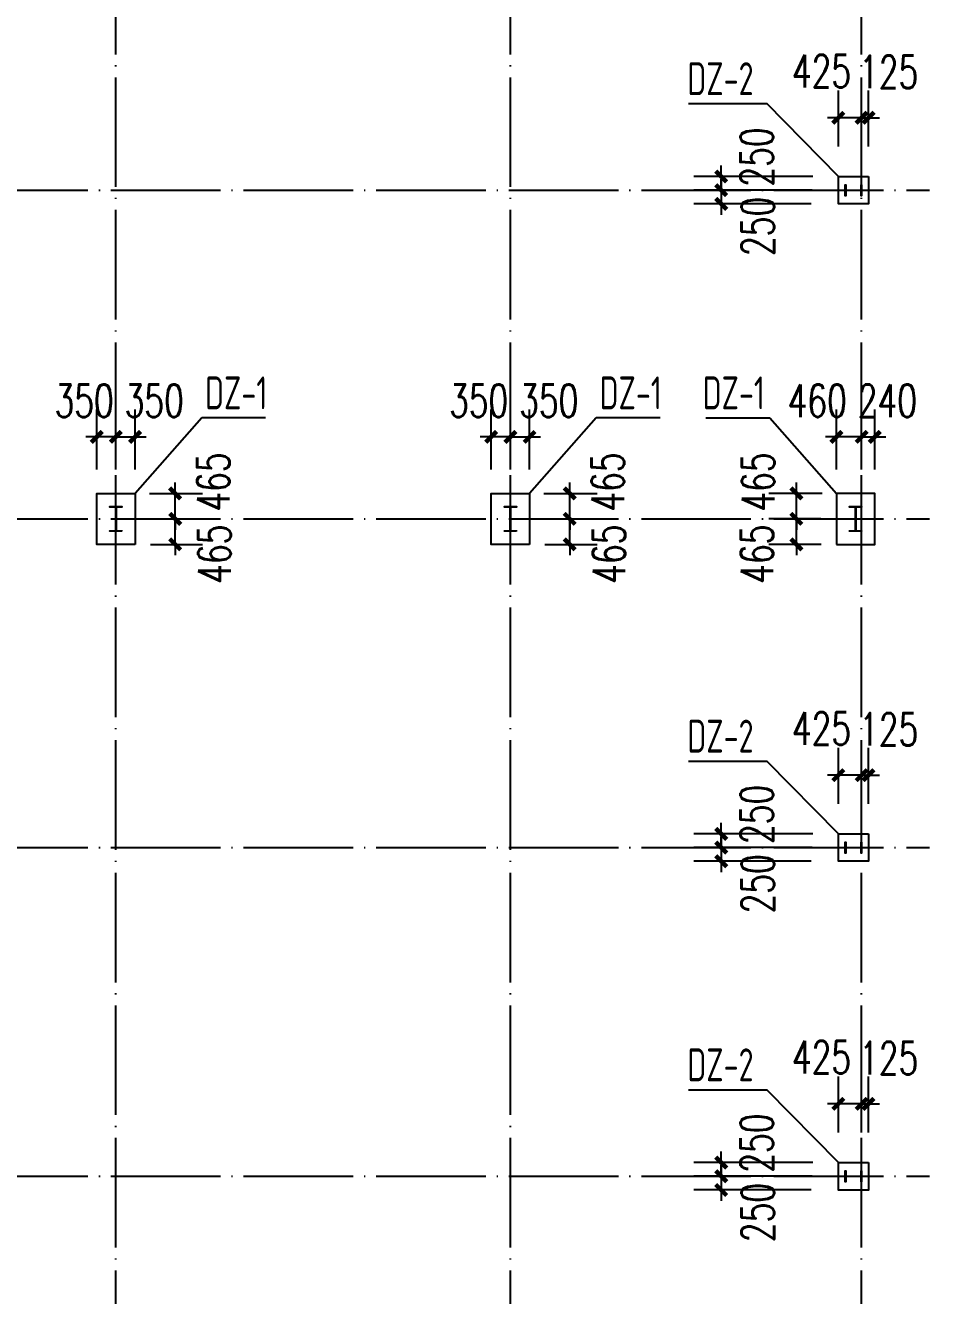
# Model space of a CAD drawing. Extents: x -33967 to 1773478, y -1022458 to -784650.
# Drawn here: x 444654 to 461155, y -982794 to -959608 of the extents above; entities that cross this region are included whole.
import ezdxf

# ---------------------------------------------------------------- set-up
doc = ezdxf.new("R2010")
doc.units = 0
doc.header["$LTSCALE"] = 1000
doc.header["$MEASUREMENT"] = 0
doc.linetypes.add('DOTE', pattern=[2.42, 2, -0.2, 0.02, -0.2])
for name, color, linetype in [('AXIS', 3, 'Continuous'), ('DIM_LEAD', 3, 'Continuous'), ('DOTE', 1, 'DOTE'), ('GZ', 50, 'Continuous'), ('NUM', 7, 'Continuous'), ('承台', 2, 'Continuous')]:
    doc.layers.add(name, color=color, linetype=linetype)
doc.styles.add('_TCH_DIM_T3', font='SIMPLEX', dxfattribs={"width": 0.705882, "bigfont": 'GBCBIG'})
doc.styles.add('TSSD_Norm', font='tssdeng.shx', dxfattribs={"bigfont": 'hztxt.shx'})
doc.dimstyles.new('TCH-200-1', dxfattribs={"dimtxt": 595, "dimasz": 200, "dimexe": 500, "dimexo": 600, "dimgap": 252.5, "dimtad": 1, "dimdec": 0, "dimzin": 0, "dimdsep": 46, "dimtxsty": '_TCH_DIM_T3', "dimblk": 'ARCHTICK', "dimcen": 0.09, "dimclrd": 3, "dimclre": 3, "dimclrt": 7, "dimazin": 2, "dimtfac": 1, "dimtdec": 0, "dimtix": 1, "dimtmove": 2, "dimatfit": 3, "dimfxl": 1, "dimtolj": 1, "dimtzin": 0, "dimarcsym": 0})

# ---------------------------------------------------------------- blocks, each defined once
blk = doc.blocks.new('111')
at = {"layer": 'GZ'}
blk.add_lwpolyline([(650693, -886725), (650473, -886725), (650473, -886715), (650577, -886715), (650580, -886710), (650580, -886289), (650577, -886285), (650473, -886285), (650473, -886275), (650693, -886275), (650693, -886285), (650590, -886285), (650586, -886289), (650586, -886710), (650590, -886715), (650693, -886715), (650693, -886725)], close=True, dxfattribs=at)
blk = doc.blocks.new('_ArchTick')
at = {"color": 0, "linetype": 'ByBlock', "const_width": 0.4}
blk.add_lwpolyline([(-0.5, -0.5), (0.5, 0.5)], dxfattribs=at)
blk = doc.blocks.new('*D1121')
at = {"layer": 'AXIS', "color": 3, "lineweight": -2, "transparency": 16777216}
for p, q in [((459490, -979816), (459490, -978794)), ((459915, -979816), (459915, -978794)), ((459490, -979294), (459290, -979294)), ((459915, -979294), (459490, -979294)), ((459915, -979294), (460115, -979294))]:
    blk.add_line(p, q, dxfattribs=at)
at = {"layer": 'Defpoints', "color": 0, "transparency": 16777216}
for p in [(459490, -979294), (459490, -980416), (459915, -980416)]:
    blk.add_point(p, dxfattribs=at)
at = {"layer": 'AXIS', "color": 3, "lineweight": -2, "transparency": 16777216, "xscale": 200, "yscale": 200, "zscale": 200}
blk.add_blockref('_ArchTick', (459490, -979294), dxfattribs=at)
at = {"layer": 'AXIS', "color": 3, "lineweight": -2, "transparency": 16777216, "xscale": 200, "yscale": 200, "zscale": 200, "rotation": 180}
blk.add_blockref('_ArchTick', (459915, -979294), dxfattribs=at)
at = {"layer": 'AXIS', "color": 7, "transparency": 16777216, "insert": (459183, -978442), "char_height": 595, "attachment_point": 5, "style": '_TCH_DIM_T3'}
blk.add_mtext('\\A1;425', dxfattribs=at)
blk = doc.blocks.new('*D1122')
at = {"layer": 'AXIS', "color": 3, "lineweight": -2, "transparency": 16777216}
for p, q in [((459915, -979816), (459915, -978794)), ((460040, -979816), (460040, -978794)), ((459915, -979294), (459715, -979294)), ((459915, -979294), (460040, -979294)), ((460040, -979294), (460240, -979294))]:
    blk.add_line(p, q, dxfattribs=at)
at = {"layer": 'Defpoints', "color": 0, "transparency": 16777216}
for p in [(460040, -979294), (459915, -980416), (460040, -980416)]:
    blk.add_point(p, dxfattribs=at)
at = {"layer": 'AXIS', "color": 3, "lineweight": -2, "transparency": 16777216, "xscale": 200, "yscale": 200, "zscale": 200}
blk.add_blockref('_ArchTick', (459915, -979294), dxfattribs=at)
at = {"layer": 'AXIS', "color": 3, "lineweight": -2, "transparency": 16777216, "xscale": 200, "yscale": 200, "zscale": 200, "rotation": 180}
blk.add_blockref('_ArchTick', (460040, -979294), dxfattribs=at)
at = {"layer": 'AXIS', "color": 7, "transparency": 16777216, "insert": (460409, -978458), "char_height": 595, "attachment_point": 5, "style": '_TCH_DIM_T3'}
blk.add_mtext('\\A1;125', dxfattribs=at)
blk = doc.blocks.new('*D1123')
at = {"layer": 'AXIS', "color": 3, "lineweight": -2, "transparency": 16777216}
for p, q in [((457352, -980366), (457352, -980166)), ((459023, -980366), (456852, -980366)), ((457352, -980366), (457352, -980616)), ((459015, -980616), (456852, -980616)), ((457352, -980616), (457352, -980816))]:
    blk.add_line(p, q, dxfattribs=at)
at = {"layer": 'Defpoints', "color": 0, "transparency": 16777216}
for p in [(459623, -980366), (457352, -980616), (459615, -980616)]:
    blk.add_point(p, dxfattribs=at)
at = {"layer": 'AXIS', "color": 3, "lineweight": -2, "transparency": 16777216, "xscale": 200, "yscale": 200, "zscale": 200}
for p, rotation in [((457352, -980366), 270), ((457352, -980616), 90)]:
    blk.add_blockref('_ArchTick', p, dxfattribs=dict(at, rotation=rotation))
at = {"layer": 'AXIS', "color": 7, "transparency": 16777216, "insert": (458001, -980011), "char_height": 595, "attachment_point": 5, "rotation": 90, "style": '_TCH_DIM_T3'}
blk.add_mtext('\\A1;250', dxfattribs=at)
blk = doc.blocks.new('*D1124')
at = {"layer": 'AXIS', "color": 3, "lineweight": -2, "transparency": 16777216}
for p, q in [((457352, -980616), (457352, -980416)), ((459015, -980616), (456852, -980616)), ((457352, -980616), (457352, -980866)), ((458992, -980866), (456852, -980866)), ((457352, -980866), (457352, -981066))]:
    blk.add_line(p, q, dxfattribs=at)
at = {"layer": 'Defpoints', "color": 0, "transparency": 16777216}
for p in [(459615, -980616), (457352, -980866), (459592, -980866)]:
    blk.add_point(p, dxfattribs=at)
at = {"layer": 'AXIS', "color": 3, "lineweight": -2, "transparency": 16777216, "xscale": 200, "yscale": 200, "zscale": 200}
for p, rotation in [((457352, -980616), 270), ((457352, -980866), 90)]:
    blk.add_blockref('_ArchTick', p, dxfattribs=dict(at, rotation=rotation))
at = {"layer": 'AXIS', "color": 7, "transparency": 16777216, "insert": (458021, -981278), "char_height": 595, "attachment_point": 5, "rotation": 90, "style": '_TCH_DIM_T3'}
blk.add_mtext('\\A1;250', dxfattribs=at)
blk = doc.blocks.new('*D1113')
at = {"layer": 'AXIS', "color": 3, "lineweight": -2, "transparency": 16777216}
for p, q in [((459490, -973816), (459490, -972794)), ((459915, -973816), (459915, -972794)), ((459490, -973294), (459290, -973294)), ((459915, -973294), (459490, -973294)), ((459915, -973294), (460115, -973294))]:
    blk.add_line(p, q, dxfattribs=at)
at = {"layer": 'Defpoints', "color": 0, "transparency": 16777216}
for p in [(459490, -973294), (459490, -974416), (459915, -974416)]:
    blk.add_point(p, dxfattribs=at)
at = {"layer": 'AXIS', "color": 3, "lineweight": -2, "transparency": 16777216, "xscale": 200, "yscale": 200, "zscale": 200}
blk.add_blockref('_ArchTick', (459490, -973294), dxfattribs=at)
at = {"layer": 'AXIS', "color": 3, "lineweight": -2, "transparency": 16777216, "xscale": 200, "yscale": 200, "zscale": 200, "rotation": 180}
blk.add_blockref('_ArchTick', (459915, -973294), dxfattribs=at)
at = {"layer": 'AXIS', "color": 7, "transparency": 16777216, "insert": (459183, -972442), "char_height": 595, "attachment_point": 5, "style": '_TCH_DIM_T3'}
blk.add_mtext('\\A1;425', dxfattribs=at)
blk = doc.blocks.new('*D1114')
at = {"layer": 'AXIS', "color": 3, "lineweight": -2, "transparency": 16777216}
for p, q in [((459915, -973816), (459915, -972794)), ((460040, -973816), (460040, -972794)), ((459915, -973294), (459715, -973294)), ((459915, -973294), (460040, -973294)), ((460040, -973294), (460240, -973294))]:
    blk.add_line(p, q, dxfattribs=at)
at = {"layer": 'Defpoints', "color": 0, "transparency": 16777216}
for p in [(460040, -973294), (459915, -974416), (460040, -974416)]:
    blk.add_point(p, dxfattribs=at)
at = {"layer": 'AXIS', "color": 3, "lineweight": -2, "transparency": 16777216, "xscale": 200, "yscale": 200, "zscale": 200}
blk.add_blockref('_ArchTick', (459915, -973294), dxfattribs=at)
at = {"layer": 'AXIS', "color": 3, "lineweight": -2, "transparency": 16777216, "xscale": 200, "yscale": 200, "zscale": 200, "rotation": 180}
blk.add_blockref('_ArchTick', (460040, -973294), dxfattribs=at)
at = {"layer": 'AXIS', "color": 7, "transparency": 16777216, "insert": (460409, -972458), "char_height": 595, "attachment_point": 5, "style": '_TCH_DIM_T3'}
blk.add_mtext('\\A1;125', dxfattribs=at)
blk = doc.blocks.new('*D1115')
at = {"layer": 'AXIS', "color": 3, "lineweight": -2, "transparency": 16777216}
for p, q in [((457352, -974366), (457352, -974166)), ((459023, -974366), (456852, -974366)), ((457352, -974366), (457352, -974616)), ((459015, -974616), (456852, -974616)), ((457352, -974616), (457352, -974816))]:
    blk.add_line(p, q, dxfattribs=at)
at = {"layer": 'Defpoints', "color": 0, "transparency": 16777216}
for p in [(459623, -974366), (457352, -974616), (459615, -974616)]:
    blk.add_point(p, dxfattribs=at)
at = {"layer": 'AXIS', "color": 3, "lineweight": -2, "transparency": 16777216, "xscale": 200, "yscale": 200, "zscale": 200}
for p, rotation in [((457352, -974366), 270), ((457352, -974616), 90)]:
    blk.add_blockref('_ArchTick', p, dxfattribs=dict(at, rotation=rotation))
at = {"layer": 'AXIS', "color": 7, "transparency": 16777216, "insert": (458001, -974011), "char_height": 595, "attachment_point": 5, "rotation": 90, "style": '_TCH_DIM_T3'}
blk.add_mtext('\\A1;250', dxfattribs=at)
blk = doc.blocks.new('*D1116')
at = {"layer": 'AXIS', "color": 3, "lineweight": -2, "transparency": 16777216}
for p, q in [((457352, -974616), (457352, -974416)), ((459015, -974616), (456852, -974616)), ((457352, -974616), (457352, -974866)), ((458992, -974866), (456852, -974866)), ((457352, -974866), (457352, -975066))]:
    blk.add_line(p, q, dxfattribs=at)
at = {"layer": 'Defpoints', "color": 0, "transparency": 16777216}
for p in [(459615, -974616), (457352, -974866), (459592, -974866)]:
    blk.add_point(p, dxfattribs=at)
at = {"layer": 'AXIS', "color": 3, "lineweight": -2, "transparency": 16777216, "xscale": 200, "yscale": 200, "zscale": 200}
for p, rotation in [((457352, -974616), 270), ((457352, -974866), 90)]:
    blk.add_blockref('_ArchTick', p, dxfattribs=dict(at, rotation=rotation))
at = {"layer": 'AXIS', "color": 7, "transparency": 16777216, "insert": (458021, -975278), "char_height": 595, "attachment_point": 5, "rotation": 90, "style": '_TCH_DIM_T3'}
blk.add_mtext('\\A1;250', dxfattribs=at)
blk = doc.blocks.new('*D1109')
at = {"layer": 'AXIS', "color": 3, "lineweight": -2, "transparency": 16777216}
for p, q in [((459490, -961816), (459490, -960794)), ((459915, -961816), (459915, -960794)), ((459490, -961294), (459290, -961294)), ((459915, -961294), (459490, -961294)), ((459915, -961294), (460115, -961294))]:
    blk.add_line(p, q, dxfattribs=at)
at = {"layer": 'Defpoints', "color": 0, "transparency": 16777216}
for p in [(459490, -961294), (459490, -962416), (459915, -962416)]:
    blk.add_point(p, dxfattribs=at)
at = {"layer": 'AXIS', "color": 3, "lineweight": -2, "transparency": 16777216, "xscale": 200, "yscale": 200, "zscale": 200}
blk.add_blockref('_ArchTick', (459490, -961294), dxfattribs=at)
at = {"layer": 'AXIS', "color": 3, "lineweight": -2, "transparency": 16777216, "xscale": 200, "yscale": 200, "zscale": 200, "rotation": 180}
blk.add_blockref('_ArchTick', (459915, -961294), dxfattribs=at)
at = {"layer": 'AXIS', "color": 7, "transparency": 16777216, "insert": (459183, -960442), "char_height": 595, "attachment_point": 5, "style": '_TCH_DIM_T3'}
blk.add_mtext('\\A1;425', dxfattribs=at)
blk = doc.blocks.new('*D1110')
at = {"layer": 'AXIS', "color": 3, "lineweight": -2, "transparency": 16777216}
for p, q in [((459915, -961816), (459915, -960794)), ((460040, -961816), (460040, -960794)), ((459915, -961294), (459715, -961294)), ((459915, -961294), (460040, -961294)), ((460040, -961294), (460240, -961294))]:
    blk.add_line(p, q, dxfattribs=at)
at = {"layer": 'Defpoints', "color": 0, "transparency": 16777216}
for p in [(460040, -961294), (459915, -962416), (460040, -962416)]:
    blk.add_point(p, dxfattribs=at)
at = {"layer": 'AXIS', "color": 3, "lineweight": -2, "transparency": 16777216, "xscale": 200, "yscale": 200, "zscale": 200}
blk.add_blockref('_ArchTick', (459915, -961294), dxfattribs=at)
at = {"layer": 'AXIS', "color": 3, "lineweight": -2, "transparency": 16777216, "xscale": 200, "yscale": 200, "zscale": 200, "rotation": 180}
blk.add_blockref('_ArchTick', (460040, -961294), dxfattribs=at)
at = {"layer": 'AXIS', "color": 7, "transparency": 16777216, "insert": (460409, -960458), "char_height": 595, "attachment_point": 5, "style": '_TCH_DIM_T3'}
blk.add_mtext('\\A1;125', dxfattribs=at)
blk = doc.blocks.new('*D1111')
at = {"layer": 'AXIS', "color": 3, "lineweight": -2, "transparency": 16777216}
for p, q in [((457352, -962366), (457352, -962166)), ((459023, -962366), (456852, -962366)), ((457352, -962366), (457352, -962616)), ((459015, -962616), (456852, -962616)), ((457352, -962616), (457352, -962816))]:
    blk.add_line(p, q, dxfattribs=at)
at = {"layer": 'Defpoints', "color": 0, "transparency": 16777216}
for p in [(459623, -962366), (457352, -962616), (459615, -962616)]:
    blk.add_point(p, dxfattribs=at)
at = {"layer": 'AXIS', "color": 3, "lineweight": -2, "transparency": 16777216, "xscale": 200, "yscale": 200, "zscale": 200}
for p, rotation in [((457352, -962366), 270), ((457352, -962616), 90)]:
    blk.add_blockref('_ArchTick', p, dxfattribs=dict(at, rotation=rotation))
at = {"layer": 'AXIS', "color": 7, "transparency": 16777216, "insert": (458001, -962011), "char_height": 595, "attachment_point": 5, "rotation": 90, "style": '_TCH_DIM_T3'}
blk.add_mtext('\\A1;250', dxfattribs=at)
blk = doc.blocks.new('*D1112')
at = {"layer": 'AXIS', "color": 3, "lineweight": -2, "transparency": 16777216}
for p, q in [((457352, -962616), (457352, -962416)), ((459015, -962616), (456852, -962616)), ((457352, -962616), (457352, -962866)), ((458992, -962866), (456852, -962866)), ((457352, -962866), (457352, -963066))]:
    blk.add_line(p, q, dxfattribs=at)
at = {"layer": 'Defpoints', "color": 0, "transparency": 16777216}
for p in [(459615, -962616), (457352, -962866), (459592, -962866)]:
    blk.add_point(p, dxfattribs=at)
at = {"layer": 'AXIS', "color": 3, "lineweight": -2, "transparency": 16777216, "xscale": 200, "yscale": 200, "zscale": 200}
for p, rotation in [((457352, -962616), 270), ((457352, -962866), 90)]:
    blk.add_blockref('_ArchTick', p, dxfattribs=dict(at, rotation=rotation))
at = {"layer": 'AXIS', "color": 7, "transparency": 16777216, "insert": (458021, -963278), "char_height": 595, "attachment_point": 5, "rotation": 90, "style": '_TCH_DIM_T3'}
blk.add_mtext('\\A1;250', dxfattribs=at)
blk = doc.blocks.new('*D1189')
at = {"layer": 'AXIS', "color": 3, "lineweight": -2, "transparency": 16777216}
for p, q in [((446305, -967712), (446305, -966619)), ((446655, -967712), (446655, -966619)), ((446305, -967119), (446105, -967119)), ((446305, -967119), (446655, -967119)), ((446655, -967119), (446855, -967119))]:
    blk.add_line(p, q, dxfattribs=at)
at = {"layer": 'Defpoints', "color": 0, "transparency": 16777216}
for p in [(446655, -967119), (446305, -968312), (446655, -968312)]:
    blk.add_point(p, dxfattribs=at)
at = {"layer": 'AXIS', "color": 3, "lineweight": -2, "transparency": 16777216, "xscale": 200, "yscale": 200, "zscale": 200}
blk.add_blockref('_ArchTick', (446305, -967119), dxfattribs=at)
at = {"layer": 'AXIS', "color": 3, "lineweight": -2, "transparency": 16777216, "xscale": 200, "yscale": 200, "zscale": 200, "rotation": 180}
blk.add_blockref('_ArchTick', (446655, -967119), dxfattribs=at)
at = {"layer": 'AXIS', "color": 7, "transparency": 16777216, "insert": (447005, -966459), "char_height": 595, "attachment_point": 5, "style": '_TCH_DIM_T3'}
blk.add_mtext('\\A1;350', dxfattribs=at)
blk = doc.blocks.new('*D1190')
at = {"layer": 'AXIS', "color": 3, "lineweight": -2, "transparency": 16777216}
for p, q in [((445955, -967712), (445955, -966619)), ((446305, -967712), (446305, -966619)), ((445955, -967119), (445755, -967119)), ((446305, -967119), (445955, -967119)), ((446305, -967119), (446505, -967119))]:
    blk.add_line(p, q, dxfattribs=at)
at = {"layer": 'Defpoints', "color": 0, "transparency": 16777216}
for p in [(445955, -967119), (445955, -968312), (446305, -968312)]:
    blk.add_point(p, dxfattribs=at)
at = {"layer": 'AXIS', "color": 3, "lineweight": -2, "transparency": 16777216, "xscale": 200, "yscale": 200, "zscale": 200}
blk.add_blockref('_ArchTick', (445955, -967119), dxfattribs=at)
at = {"layer": 'AXIS', "color": 3, "lineweight": -2, "transparency": 16777216, "xscale": 200, "yscale": 200, "zscale": 200, "rotation": 180}
blk.add_blockref('_ArchTick', (446305, -967119), dxfattribs=at)
at = {"layer": 'AXIS', "color": 7, "transparency": 16777216, "insert": (445726, -966459), "char_height": 595, "attachment_point": 5, "style": '_TCH_DIM_T3'}
blk.add_mtext('\\A1;350', dxfattribs=at)
blk = doc.blocks.new('*D1191')
at = {"layer": 'AXIS', "color": 3, "lineweight": -2, "transparency": 16777216}
for p, q in [((453505, -967712), (453505, -966619)), ((453855, -967712), (453855, -966619)), ((453505, -967119), (453305, -967119)), ((453505, -967119), (453855, -967119)), ((453855, -967119), (454055, -967119))]:
    blk.add_line(p, q, dxfattribs=at)
at = {"layer": 'Defpoints', "color": 0, "transparency": 16777216}
for p in [(453855, -967119), (453505, -968312), (453855, -968312)]:
    blk.add_point(p, dxfattribs=at)
at = {"layer": 'AXIS', "color": 3, "lineweight": -2, "transparency": 16777216, "xscale": 200, "yscale": 200, "zscale": 200}
blk.add_blockref('_ArchTick', (453505, -967119), dxfattribs=at)
at = {"layer": 'AXIS', "color": 3, "lineweight": -2, "transparency": 16777216, "xscale": 200, "yscale": 200, "zscale": 200, "rotation": 180}
blk.add_blockref('_ArchTick', (453855, -967119), dxfattribs=at)
at = {"layer": 'AXIS', "color": 7, "transparency": 16777216, "insert": (454205, -966459), "char_height": 595, "attachment_point": 5, "style": '_TCH_DIM_T3'}
blk.add_mtext('\\A1;350', dxfattribs=at)
blk = doc.blocks.new('*D1192')
at = {"layer": 'AXIS', "color": 3, "lineweight": -2, "transparency": 16777216}
for p, q in [((453155, -967712), (453155, -966619)), ((453505, -967712), (453505, -966619)), ((453155, -967119), (452955, -967119)), ((453505, -967119), (453155, -967119)), ((453505, -967119), (453705, -967119))]:
    blk.add_line(p, q, dxfattribs=at)
at = {"layer": 'Defpoints', "color": 0, "transparency": 16777216}
for p in [(453155, -967119), (453155, -968312), (453505, -968312)]:
    blk.add_point(p, dxfattribs=at)
at = {"layer": 'AXIS', "color": 3, "lineweight": -2, "transparency": 16777216, "xscale": 200, "yscale": 200, "zscale": 200}
blk.add_blockref('_ArchTick', (453155, -967119), dxfattribs=at)
at = {"layer": 'AXIS', "color": 3, "lineweight": -2, "transparency": 16777216, "xscale": 200, "yscale": 200, "zscale": 200, "rotation": 180}
blk.add_blockref('_ArchTick', (453505, -967119), dxfattribs=at)
at = {"layer": 'AXIS', "color": 7, "transparency": 16777216, "insert": (452926, -966459), "char_height": 595, "attachment_point": 5, "style": '_TCH_DIM_T3'}
blk.add_mtext('\\A1;350', dxfattribs=at)
blk = doc.blocks.new('*D1193')
at = {"layer": 'AXIS', "color": 3, "lineweight": -2, "transparency": 16777216}
for p, q in [((458724, -968616), (458724, -968416)), ((459172, -968616), (458224, -968616)), ((458724, -969081), (458724, -968616)), ((459175, -969081), (458224, -969081)), ((458724, -969081), (458724, -969281))]:
    blk.add_line(p, q, dxfattribs=at)
at = {"layer": 'Defpoints', "color": 0, "transparency": 16777216}
for p in [(458724, -968616), (459772, -968616), (459775, -969081)]:
    blk.add_point(p, dxfattribs=at)
at = {"layer": 'AXIS', "color": 3, "lineweight": -2, "transparency": 16777216, "xscale": 200, "yscale": 200, "zscale": 200}
for p, rotation in [((458724, -968616), 270), ((458724, -969081), 90)]:
    blk.add_blockref('_ArchTick', p, dxfattribs=dict(at, rotation=rotation))
at = {"layer": 'AXIS', "color": 7, "transparency": 16777216, "insert": (458006, -969261), "char_height": 595, "attachment_point": 5, "rotation": 90, "style": '_TCH_DIM_T3'}
blk.add_mtext('\\A1;465', dxfattribs=at)
blk = doc.blocks.new('*D1194')
at = {"layer": 'AXIS', "color": 3, "lineweight": -2, "transparency": 16777216}
for p, q in [((459455, -967712), (459455, -966619)), ((459915, -967712), (459915, -966619)), ((459455, -967119), (459255, -967119)), ((459915, -967119), (459455, -967119)), ((459915, -967119), (460115, -967119))]:
    blk.add_line(p, q, dxfattribs=at)
at = {"layer": 'Defpoints', "color": 0, "transparency": 16777216}
for p in [(459455, -967119), (459455, -968312), (459915, -968312)]:
    blk.add_point(p, dxfattribs=at)
at = {"layer": 'AXIS', "color": 3, "lineweight": -2, "transparency": 16777216, "xscale": 200, "yscale": 200, "zscale": 200}
blk.add_blockref('_ArchTick', (459455, -967119), dxfattribs=at)
at = {"layer": 'AXIS', "color": 3, "lineweight": -2, "transparency": 16777216, "xscale": 200, "yscale": 200, "zscale": 200, "rotation": 180}
blk.add_blockref('_ArchTick', (459915, -967119), dxfattribs=at)
at = {"layer": 'AXIS', "color": 7, "transparency": 16777216, "insert": (459105, -966459), "char_height": 595, "attachment_point": 5, "style": '_TCH_DIM_T3'}
blk.add_mtext('\\A1;460', dxfattribs=at)
blk = doc.blocks.new('*D1195')
at = {"layer": 'AXIS', "color": 3, "lineweight": -2, "transparency": 16777216}
for p, q in [((458724, -968151), (458724, -967951)), ((459195, -968151), (458224, -968151)), ((458724, -968616), (458724, -968151)), ((459172, -968616), (458224, -968616)), ((458724, -968616), (458724, -968816))]:
    blk.add_line(p, q, dxfattribs=at)
at = {"layer": 'Defpoints', "color": 0, "transparency": 16777216}
for p in [(458724, -968151), (459795, -968151), (459772, -968616)]:
    blk.add_point(p, dxfattribs=at)
at = {"layer": 'AXIS', "color": 3, "lineweight": -2, "transparency": 16777216, "xscale": 200, "yscale": 200, "zscale": 200}
for p, rotation in [((458724, -968151), 270), ((458724, -968616), 90)]:
    blk.add_blockref('_ArchTick', p, dxfattribs=dict(at, rotation=rotation))
at = {"layer": 'AXIS', "color": 7, "transparency": 16777216, "insert": (458027, -967943), "char_height": 595, "attachment_point": 5, "rotation": 90, "style": '_TCH_DIM_T3'}
blk.add_mtext('\\A1;465', dxfattribs=at)
blk = doc.blocks.new('*D1196')
at = {"layer": 'AXIS', "color": 3, "lineweight": -2, "transparency": 16777216}
for p, q in [((459915, -967712), (459915, -966619)), ((460155, -967712), (460155, -966619)), ((459915, -967119), (459715, -967119)), ((459915, -967119), (460155, -967119)), ((460155, -967119), (460355, -967119))]:
    blk.add_line(p, q, dxfattribs=at)
at = {"layer": 'Defpoints', "color": 0, "transparency": 16777216}
for p in [(460155, -967119), (459915, -968312), (460155, -968312)]:
    blk.add_point(p, dxfattribs=at)
at = {"layer": 'AXIS', "color": 3, "lineweight": -2, "transparency": 16777216, "xscale": 200, "yscale": 200, "zscale": 200}
blk.add_blockref('_ArchTick', (459915, -967119), dxfattribs=at)
at = {"layer": 'AXIS', "color": 3, "lineweight": -2, "transparency": 16777216, "xscale": 200, "yscale": 200, "zscale": 200, "rotation": 180}
blk.add_blockref('_ArchTick', (460155, -967119), dxfattribs=at)
at = {"layer": 'AXIS', "color": 7, "transparency": 16777216, "insert": (460385, -966459), "char_height": 595, "attachment_point": 5, "style": '_TCH_DIM_T3'}
blk.add_mtext('\\A1;240', dxfattribs=at)
blk = doc.blocks.new('*D1197')
at = {"layer": 'AXIS', "color": 3, "lineweight": -2, "transparency": 16777216}
for p, q in [((458724, -968616), (458724, -968416)), ((459172, -968616), (458224, -968616)), ((458724, -969081), (458724, -968616)), ((459175, -969081), (458224, -969081)), ((458724, -969081), (458724, -969281))]:
    blk.add_line(p, q, dxfattribs=at)
at = {"layer": 'Defpoints', "color": 0, "transparency": 16777216}
for p in [(458724, -968616), (459772, -968616), (459775, -969081)]:
    blk.add_point(p, dxfattribs=at)
at = {"layer": 'AXIS', "color": 3, "lineweight": -2, "transparency": 16777216, "xscale": 200, "yscale": 200, "zscale": 200}
for p, rotation in [((458724, -968616), 270), ((458724, -969081), 90)]:
    blk.add_blockref('_ArchTick', p, dxfattribs=dict(at, rotation=rotation))
at = {"layer": 'AXIS', "color": 7, "transparency": 16777216, "insert": (458006, -969261), "char_height": 595, "attachment_point": 5, "rotation": 90, "style": '_TCH_DIM_T3'}
blk.add_mtext('\\A1;465', dxfattribs=at)
blk = doc.blocks.new('*D1198')
at = {"layer": 'AXIS', "color": 3, "lineweight": -2, "transparency": 16777216}
for p, q in [((459455, -967712), (459455, -966619)), ((459915, -967712), (459915, -966619)), ((459455, -967119), (459255, -967119)), ((459915, -967119), (459455, -967119)), ((459915, -967119), (460115, -967119))]:
    blk.add_line(p, q, dxfattribs=at)
at = {"layer": 'Defpoints', "color": 0, "transparency": 16777216}
for p in [(459455, -967119), (459455, -968312), (459915, -968312)]:
    blk.add_point(p, dxfattribs=at)
at = {"layer": 'AXIS', "color": 3, "lineweight": -2, "transparency": 16777216, "xscale": 200, "yscale": 200, "zscale": 200}
blk.add_blockref('_ArchTick', (459455, -967119), dxfattribs=at)
at = {"layer": 'AXIS', "color": 3, "lineweight": -2, "transparency": 16777216, "xscale": 200, "yscale": 200, "zscale": 200, "rotation": 180}
blk.add_blockref('_ArchTick', (459915, -967119), dxfattribs=at)
at = {"layer": 'AXIS', "color": 7, "transparency": 16777216, "insert": (459105, -966459), "char_height": 595, "attachment_point": 5, "style": '_TCH_DIM_T3'}
blk.add_mtext('\\A1;460', dxfattribs=at)
blk = doc.blocks.new('*D1199')
at = {"layer": 'AXIS', "color": 3, "lineweight": -2, "transparency": 16777216}
for p, q in [((458724, -968151), (458724, -967951)), ((459195, -968151), (458224, -968151)), ((458724, -968616), (458724, -968151)), ((459172, -968616), (458224, -968616)), ((458724, -968616), (458724, -968816))]:
    blk.add_line(p, q, dxfattribs=at)
at = {"layer": 'Defpoints', "color": 0, "transparency": 16777216}
for p in [(458724, -968151), (459795, -968151), (459772, -968616)]:
    blk.add_point(p, dxfattribs=at)
at = {"layer": 'AXIS', "color": 3, "lineweight": -2, "transparency": 16777216, "xscale": 200, "yscale": 200, "zscale": 200}
for p, rotation in [((458724, -968151), 270), ((458724, -968616), 90)]:
    blk.add_blockref('_ArchTick', p, dxfattribs=dict(at, rotation=rotation))
at = {"layer": 'AXIS', "color": 7, "transparency": 16777216, "insert": (458027, -967943), "char_height": 595, "attachment_point": 5, "rotation": 90, "style": '_TCH_DIM_T3'}
blk.add_mtext('\\A1;465', dxfattribs=at)
blk = doc.blocks.new('*D1200')
at = {"layer": 'AXIS', "color": 3, "lineweight": -2, "transparency": 16777216}
for p, q in [((459915, -967712), (459915, -966619)), ((460155, -967712), (460155, -966619)), ((459915, -967119), (459715, -967119)), ((459915, -967119), (460155, -967119)), ((460155, -967119), (460355, -967119))]:
    blk.add_line(p, q, dxfattribs=at)
at = {"layer": 'Defpoints', "color": 0, "transparency": 16777216}
for p in [(460155, -967119), (459915, -968312), (460155, -968312)]:
    blk.add_point(p, dxfattribs=at)
at = {"layer": 'AXIS', "color": 3, "lineweight": -2, "transparency": 16777216, "xscale": 200, "yscale": 200, "zscale": 200}
blk.add_blockref('_ArchTick', (459915, -967119), dxfattribs=at)
at = {"layer": 'AXIS', "color": 3, "lineweight": -2, "transparency": 16777216, "xscale": 200, "yscale": 200, "zscale": 200, "rotation": 180}
blk.add_blockref('_ArchTick', (460155, -967119), dxfattribs=at)
at = {"layer": 'AXIS', "color": 7, "transparency": 16777216, "insert": (460385, -966459), "char_height": 595, "attachment_point": 5, "style": '_TCH_DIM_T3'}
blk.add_mtext('\\A1;240', dxfattribs=at)
blk = doc.blocks.new('*D1169')
at = {"layer": 'AXIS', "color": 3, "lineweight": -2, "transparency": 16777216}
for p, q in [((447387, -968616), (447387, -968416)), ((446938, -968616), (447887, -968616)), ((447387, -969081), (447387, -968616)), ((446935, -969081), (447887, -969081)), ((447387, -969081), (447387, -969281))]:
    blk.add_line(p, q, dxfattribs=at)
at = {"layer": 'Defpoints', "color": 0, "transparency": 16777216}
for p in [(446338, -968616), (447387, -968616), (446335, -969081)]:
    blk.add_point(p, dxfattribs=at)
at = {"layer": 'AXIS', "color": 3, "lineweight": -2, "transparency": 16777216, "xscale": 200, "yscale": 200, "zscale": 200}
for p, rotation in [((447387, -968616), 270), ((447387, -969081), 90)]:
    blk.add_blockref('_ArchTick', p, dxfattribs=dict(at, rotation=rotation))
at = {"layer": 'AXIS', "color": 7, "transparency": 16777216, "insert": (448104, -969261), "char_height": 595, "attachment_point": 5, "rotation": 90, "style": '_TCH_DIM_T3'}
blk.add_mtext('\\A1;465', dxfattribs=at)
blk = doc.blocks.new('*D1170')
at = {"layer": 'AXIS', "color": 3, "lineweight": -2, "transparency": 16777216}
for p, q in [((447387, -968151), (447387, -967951)), ((446916, -968151), (447887, -968151)), ((447387, -968616), (447387, -968151)), ((446938, -968616), (447887, -968616)), ((447387, -968616), (447387, -968816))]:
    blk.add_line(p, q, dxfattribs=at)
at = {"layer": 'Defpoints', "color": 0, "transparency": 16777216}
for p in [(446316, -968151), (447387, -968151), (446338, -968616)]:
    blk.add_point(p, dxfattribs=at)
at = {"layer": 'AXIS', "color": 3, "lineweight": -2, "transparency": 16777216, "xscale": 200, "yscale": 200, "zscale": 200}
for p, rotation in [((447387, -968151), 270), ((447387, -968616), 90)]:
    blk.add_blockref('_ArchTick', p, dxfattribs=dict(at, rotation=rotation))
at = {"layer": 'AXIS', "color": 7, "transparency": 16777216, "insert": (448084, -967943), "char_height": 595, "attachment_point": 5, "rotation": 90, "style": '_TCH_DIM_T3'}
blk.add_mtext('\\A1;465', dxfattribs=at)
blk = doc.blocks.new('*D1171')
at = {"layer": 'AXIS', "color": 3, "lineweight": -2, "transparency": 16777216}
for p, q in [((454587, -968616), (454587, -968416)), ((454138, -968616), (455087, -968616)), ((454587, -969081), (454587, -968616)), ((454135, -969081), (455087, -969081)), ((454587, -969081), (454587, -969281))]:
    blk.add_line(p, q, dxfattribs=at)
at = {"layer": 'Defpoints', "color": 0, "transparency": 16777216}
for p in [(453538, -968616), (454587, -968616), (453535, -969081)]:
    blk.add_point(p, dxfattribs=at)
at = {"layer": 'AXIS', "color": 3, "lineweight": -2, "transparency": 16777216, "xscale": 200, "yscale": 200, "zscale": 200}
for p, rotation in [((454587, -968616), 270), ((454587, -969081), 90)]:
    blk.add_blockref('_ArchTick', p, dxfattribs=dict(at, rotation=rotation))
at = {"layer": 'AXIS', "color": 7, "transparency": 16777216, "insert": (455304, -969261), "char_height": 595, "attachment_point": 5, "rotation": 90, "style": '_TCH_DIM_T3'}
blk.add_mtext('\\A1;465', dxfattribs=at)
blk = doc.blocks.new('*D1172')
at = {"layer": 'AXIS', "color": 3, "lineweight": -2, "transparency": 16777216}
for p, q in [((454587, -968151), (454587, -967951)), ((454116, -968151), (455087, -968151)), ((454587, -968616), (454587, -968151)), ((454138, -968616), (455087, -968616)), ((454587, -968616), (454587, -968816))]:
    blk.add_line(p, q, dxfattribs=at)
at = {"layer": 'Defpoints', "color": 0, "transparency": 16777216}
for p in [(453516, -968151), (454587, -968151), (453538, -968616)]:
    blk.add_point(p, dxfattribs=at)
at = {"layer": 'AXIS', "color": 3, "lineweight": -2, "transparency": 16777216, "xscale": 200, "yscale": 200, "zscale": 200}
for p, rotation in [((454587, -968151), 270), ((454587, -968616), 90)]:
    blk.add_blockref('_ArchTick', p, dxfattribs=dict(at, rotation=rotation))
at = {"layer": 'AXIS', "color": 7, "transparency": 16777216, "insert": (455284, -967943), "char_height": 595, "attachment_point": 5, "rotation": 90, "style": '_TCH_DIM_T3'}
blk.add_mtext('\\A1;465', dxfattribs=at)

msp = doc.modelspace()

# ---------------------------------------------------------------- linework, layer by layer
for points in [[(460040.1, -962366.4), (460040.1, -962866.4), (459490.1, -962866.4), (459490.1, -962366.4)], [(460040.1, -974366.4), (460040.1, -974866.4), (459490.1, -974866.4), (459490.1, -974366.4)], [(460040.1, -980366.4), (460040.1, -980866.4), (459490.1, -980866.4), (459490.1, -980366.4)]]:
    msp.add_lwpolyline(points, close=True)
at = {"layer": 'DIM_LEAD'}
for p, q in [((456755.3, -961035.8), (458185.6, -961035.8)), ((459490.1, -962366.4), (458185.6, -961035.8)), ((447871.7, -966769.9), (446655.3, -968151.4)), ((449037.8, -966769.9), (447871.7, -966769.9)), ((455071.7, -966769.9), (453855.3, -968151.4)), ((456237.8, -966769.9), (455071.7, -966769.9)), ((457072.8, -966769.9), (458238.9, -966769.9)), ((457072.8, -966769.9), (458238.9, -966769.9)), ((458238.9, -966769.9), (459455.3, -968151.4)), ((458238.9, -966769.9), (459455.3, -968151.4)), ((456755.3, -973035.8), (458185.6, -973035.8)), ((459490.1, -974366.4), (458185.6, -973035.8)), ((456755.3, -979035.8), (458185.6, -979035.8)), ((459490.1, -980366.4), (458185.6, -979035.8))]:
    msp.add_line(p, q, dxfattribs=at)
at = {"layer": 'DOTE'}
for p, q in [((446305.3, -1006116.4), (446305.3, -949116.4)), ((453505.3, -1006116.4), (453505.3, -949116.4)), ((459915.3, -1006116.4), (459915.3, -949116.4)), ((402655.3, -962616.4), (461155.3, -962616.4)), ((402655.3, -968616.4), (461155.3, -968616.4)), ((402655.3, -974616.4), (461155.3, -974616.4)), ((402655.3, -980616.4), (461155.3, -980616.4))]:
    msp.add_line(p, q, dxfattribs=at)
at = {"layer": 'GZ'}
for points in [[(459915.3, -962516.4), (459915.3, -962716.4), (459905.3, -962716.4), (459905.3, -962623.3), (459900.3, -962619.4), (459630, -962619.4), (459625.3, -962623.3), (459625.3, -962716.4), (459615.3, -962716.4), (459615.3, -962516.4), (459625.3, -962516.4), (459625.3, -962609.4), (459629.8, -962613.4), (459900.3, -962613.4), (459905.3, -962609.4), (459905.3, -962516.4), (459915.3, -962516.4)], [(459915.3, -974516.4), (459915.3, -974716.4), (459905.3, -974716.4), (459905.3, -974623.3), (459900.3, -974619.4), (459630, -974619.4), (459625.3, -974623.3), (459625.3, -974716.4), (459615.3, -974716.4), (459615.3, -974516.4), (459625.3, -974516.4), (459625.3, -974609.4), (459629.8, -974613.4), (459900.3, -974613.4), (459905.3, -974609.4), (459905.3, -974516.4), (459915.3, -974516.4)], [(459915.3, -980516.4), (459915.3, -980716.4), (459905.3, -980716.4), (459905.3, -980623.3), (459900.3, -980619.4), (459630, -980619.4), (459625.3, -980623.3), (459625.3, -980716.4), (459615.3, -980716.4), (459615.3, -980516.4), (459625.3, -980516.4), (459625.3, -980609.4), (459629.8, -980613.4), (459900.3, -980613.4), (459905.3, -980609.4), (459905.3, -980516.4), (459915.3, -980516.4)]]:
    msp.add_lwpolyline(points, close=True, dxfattribs=at)
at = {"layer": '承台', "color": 4}
for points in [[(446655.3, -969081.4), (445955.3, -969081.4), (445955.3, -968151.4), (446655.3, -968151.4)], [(453855.3, -969081.4), (453155.3, -969081.4), (453155.3, -968151.4), (453855.3, -968151.4)], [(459455.3, -969081.4), (460155.3, -969081.4), (460155.3, -968151.4), (459455.3, -968151.4)], [(459455.3, -969081.4), (460155.3, -969081.4), (460155.3, -968151.4), (459455.3, -968151.4)]]:
    msp.add_lwpolyline(points, close=True, dxfattribs=at)

# ---------------------------------------------------------------- block references
at = {"layer": 'GZ'}
for p in [(-204278.1, -82117.1), (-197078.1, -82117.1), (-190778.1, -82117.1)]:
    msp.add_blockref('111', p, dxfattribs=at)

# ---------------------------------------------------------------- texts
at = {"layer": 'NUM', "color": 4, "style": 'TSSD_Norm', "width": 0.7}
for p in [(456734.6, -960881.3), (456734.6, -972881.3), (456734.6, -978881.3)]:
    msp.add_text('DZ-2', height=600, dxfattribs=at).set_placement(p)
at = {"layer": 'NUM', "color": 6, "style": 'TSSD_Norm', "width": 0.7}
for p in [(447933.4, -966615.4), (455133.4, -966615.4), (457014.1, -966615.4), (457014.1, -966615.4)]:
    msp.add_text('DZ-1', height=600, dxfattribs=at).set_placement(p)

# ---------------------------------------------------------------- dimensions: what is measured, and where the dimension line sits
at = {"layer": 'AXIS'}
for base, p1, p2, angle, picture, middle in [((459490.1, -961294.2), (459915, -962416.2), (459490.1, -962416.2), 180, '*D1109', (459183, -960442)), ((460040.1, -961294.2), (459915, -962416.2), (460040.1, -962416.2), 0, '*D1110', (460409.1, -960457.8)), ((457351.9, -962616.4), (459622.6, -962366.4), (459615, -962616.4), 90, '*D1111', (458000.9, -962011.4)), ((457351.9, -962866.4), (459615, -962616.4), (459591.9, -962866.4), 90, '*D1112', (458021.4, -963278.1)), ((445955.3, -967119.2), (446305.3, -968312.3), (445955.3, -968312.3), 180, '*D1190', (445725.5, -966458.9)), ((453155.3, -967119.2), (453505.3, -968312.3), (453155.3, -968312.3), 180, '*D1192', (452925.5, -966458.9)), ((459455.3, -967119.2), (459915.3, -968312.3), (459455.3, -968312.3), 180, '*D1194', (459105.5, -966458.9)), ((459455.3, -967119.2), (459915.3, -968312.3), (459455.3, -968312.3), 180, '*D1198', (459105.5, -966458.9)), ((447386.9, -968151.4), (446338.3, -968616.4), (446316, -968151.4), 270, '*D1170', (448084, -967943.1)), ((454586.9, -968151.4), (453538.3, -968616.4), (453516, -968151.4), 270, '*D1172', (455284, -967943.1)), ((458723.8, -968151.4), (459772.3, -968616.4), (459794.6, -968151.4), 270, '*D1195', (458026.6, -967943.1)), ((458723.8, -968151.4), (459772.3, -968616.4), (459794.6, -968151.4), 270, '*D1199', (458026.6, -967943.1)), ((447386.9, -968616.4), (446335.3, -969081.4), (446338.3, -968616.4), 270, '*D1169', (448104.5, -969261.1)), ((454586.9, -968616.4), (453535.3, -969081.4), (453538.3, -968616.4), 270, '*D1171', (455304.5, -969261.1)), ((458723.8, -968616.4), (459775.3, -969081.4), (459772.3, -968616.4), 270, '*D1193', (458006.1, -969261.1)), ((458723.8, -968616.4), (459775.3, -969081.4), (459772.3, -968616.4), 270, '*D1197', (458006.1, -969261.1)), ((459490.1, -973294.2), (459915, -974416.2), (459490.1, -974416.2), 180, '*D1113', (459183, -972442)), ((460040.1, -973294.2), (459915, -974416.2), (460040.1, -974416.2), 0, '*D1114', (460409.1, -972457.8)), ((457351.9, -974616.4), (459622.6, -974366.4), (459615, -974616.4), 90, '*D1115', (458000.9, -974011.4)), ((457351.9, -974866.4), (459615, -974616.4), (459591.9, -974866.4), 90, '*D1116', (458021.4, -975278.1)), ((459490.1, -979294.2), (459915, -980416.2), (459490.1, -980416.2), 180, '*D1121', (459183, -978442)), ((460040.1, -979294.2), (459915, -980416.2), (460040.1, -980416.2), 0, '*D1122', (460409.1, -978457.8)), ((457351.9, -980616.4), (459622.6, -980366.4), (459615, -980616.4), 90, '*D1123', (458000.9, -980011.4)), ((457351.9, -980866.4), (459615, -980616.4), (459591.9, -980866.4), 90, '*D1124', (458021.4, -981278.1))]:
    dim = msp.add_linear_dim(base=base, p1=p1, p2=p2, angle=angle, dimstyle='TCH-200-1', dxfattribs=at)
    dim.commit()
    dim.dimension.update_dxf_attribs({"geometry": picture, "text_midpoint": middle, "dimtype": 128})
for base, p1, p2, picture, middle in [((446655.3, -967119.2), (446305.3, -968312.3), (446655.3, -968312.3), '*D1189', (447005.1, -966458.9)), ((453855.3, -967119.2), (453505.3, -968312.3), (453855.3, -968312.3), '*D1191', (454205.1, -966458.9)), ((460155.3, -967119.2), (459915.3, -968312.3), (460155.3, -968312.3), '*D1196', (460385.1, -966458.9)), ((460155.3, -967119.2), (459915.3, -968312.3), (460155.3, -968312.3), '*D1200', (460385.1, -966458.9))]:
    dim = msp.add_linear_dim(base=base, p1=p1, p2=p2, dimstyle='TCH-200-1', dxfattribs=at)
    dim.commit()
    dim.dimension.update_dxf_attribs({"geometry": picture, "text_midpoint": middle, "dimtype": 128})

doc.saveas('drawing.dxf')
